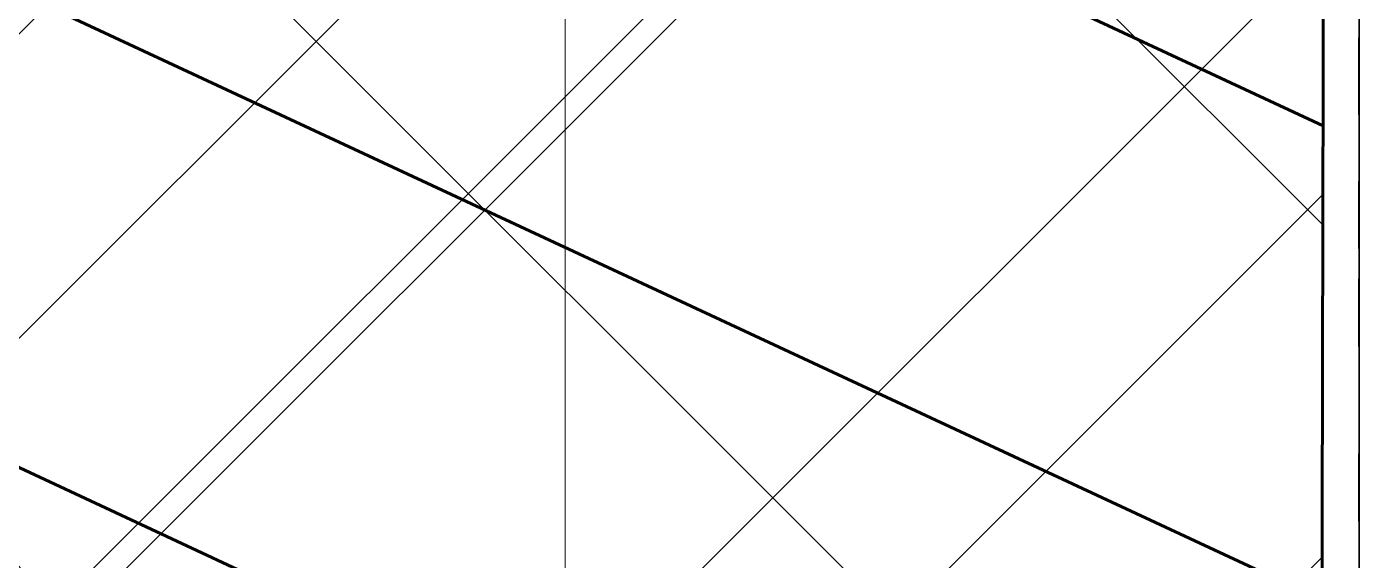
# Model space of a CAD drawing. Header units: millimetres. Extents: x -164500 to 426394, y -23753 to 102118.
# Drawn here: x 104993 to 107175, y 1447 to 2321 of the extents above; entities that cross this region are included whole.
import ezdxf

# ---------------------------------------------------------------- set-up
doc = ezdxf.new("R2010")
doc.units = ezdxf.units.MM
for name, color, linetype, lineweight in [('0) шлифовка', 5, 'Continuous', 60), ('1.4) Плинтус ПЛ-4', 6, 'Continuous', 60), ('5.2) Л-1 Линолеум', 100, 'Continuous', 30), ('7.1) НЗ Стяжка на теплый пол', 160, 'Continuous', 30), ('A-FLOR', 7, 'Continuous', 9), ('A-GENM-3', 7, 'Continuous', 5), ('Оси', 7, 'Continuous', 9)]:
    doc.layers.add(name, color=color, linetype=linetype, lineweight=lineweight)
doc.layers.add('2) защита вин плитк', color=6, linetype='Continuous')
doc.layers.add('3.2.1) Нал-ой пол 4 вып', color=3, linetype='Continuous')

# ---------------------------------------------------------------- blocks, each defined once
blk = doc.blocks.new('Рисунок_горы - Рисунок_горы-31934381-Объем проектирования 1 этажа')
at = {"layer": 'A-GENM-3'}
for p, q in [((107109, 5509.4), (107109, 170.3)), ((107109, 1721.7), (107109, 2520.4)), ((107109, 2349.5), (107109, 2318.8)), ((107109, 1892.3), (107109, 1912.9)), ((107109, 1600.7), (107109, 1631.9))]:
    blk.add_line(p, q, dxfattribs=at)
for points in [[(107109, 2525.4), (107109, 2507.2), (107109, 2429.8), (107109, 2406.1)], [(107109, 2405.3), (107109, 2304), (107109, 2038.3), (107109, 1883.2)], [(107109, 2112.7), (107109, 2226), (107109, 2386), (107109, 2405.3)], [(107109, 2323.6), (107109, 2326.7), (107109, 2331), (107109, 2337.1)], [(107109, 2043.8), (107109, 2062.7), (107109, 2086.4), (107109, 2112.7)], [(107109, 1964.2), (107109, 1942.5), (107109, 1888.8), (107109, 1862.5)], [(107109, 1851.5), (107109, 1858.5), (107109, 1869.3), (107109, 1884.9)], [(107109, 1721.8), (107109, 1728.7), (107109, 1729.7), (107109, 1721.7)], [(107109, 1722), (107109, 1728.6), (107109, 1729.6), (107109, 1722)], [(107109, 1722), (107109, 1728.7), (107109, 1729.6), (107109, 1721.9)], [(107109, 1721.9), (107109, 1728.7), (107109, 1729.6), (107109, 1721.9)], [(107109, 1722.1), (107109, 1728.6), (107109, 1729.5), (107109, 1722.1)], [(107109, 1722.5), (107109, 1728.6), (107109, 1729.4), (107109, 1722.4)], [(107109, 1722.4), (107109, 1728.6), (107109, 1729.4), (107109, 1722.4)], [(107109, 1722.7), (107109, 1728.5), (107109, 1729.3), (107109, 1722.7)], [(107109, 1722.6), (107109, 1728.5), (107109, 1729.3), (107109, 1722.5)], [(107109, 1722.9), (107109, 1728.5), (107109, 1729.2), (107109, 1722.9)], [(107109, 1722.8), (107109, 1728.5), (107109, 1729.2), (107109, 1722.8)], [(107109, 1722.7), (107109, 1728.5), (107109, 1729.2), (107109, 1722.7)], [(107109, 1723.1), (107109, 1728.4), (107109, 1729.1), (107109, 1723.1)], [(107109, 1723), (107109, 1728.5), (107109, 1729.1), (107109, 1723)], [(107109, 1723.4), (107109, 1728.4), (107109, 1729), (107109, 1723.4)], [(107109, 1723.3), (107109, 1728.4), (107109, 1729), (107109, 1723.3)], [(107109, 1723.3), (107109, 1728.4), (107109, 1729), (107109, 1723.3)], [(107109, 1723.5), (107109, 1728.3), (107109, 1728.9), (107109, 1723.5)], [(107109, 1726.5), (107109, 1725.9), (107109, 1724.9), (107109, 1723.6)], [(107109, 1716.3), (107109, 1721.3), (107109, 1724.8), (107109, 1726.4)], [(107109, 1723.6), (107109, 1723.6), (107109, 1723.5), (107109, 1723.5)], [(107109, 1723.3), (107109, 1723.3), (107109, 1723.3), (107109, 1723.3)], [(107109, 1723.1), (107109, 1723.1), (107109, 1723.1), (107109, 1723.1)], [(107109, 1722.8), (107109, 1722.8), (107109, 1722.8), (107109, 1722.8)], [(107109, 1722.7), (107109, 1722.7), (107109, 1722.7), (107109, 1722.7)], [(107109, 1722.4), (107109, 1722.3), (107109, 1722.3), (107109, 1722.3)], [(107109, 1722.1), (107109, 1722.1), (107109, 1722.1), (107109, 1722.1)], [(107109, 1716.3), (107109, 1716.3), (107109, 1716.3), (107109, 1716.3)], [(107109, 1599.1), (107109, 1599.6), (107109, 1600.2), (107109, 1600.7)], [(107109, 1584.8), (107109, 1587.8), (107109, 1592.5), (107109, 1599.1)], [(107109, 1599.1), (107109, 1599.1), (107109, 1599.1), (107109, 1599.1)]]:
    blk.add_open_spline(points, degree=3, dxfattribs=at)
for points, knots in [([(107109, 2444.2), (107109, 2444.2), (107109, 2462.1), (107109, 2503.1), (107109, 2519)], [0.7142857, 0.7142857, 0.7142857, 0.7142857, 0.7142857, 0.9395401, 0.9395401, 0.9395401, 0.9395401]), ([(107109, 2510.3), (107109, 2510.3), (107109, 2483), (107109, 2428.7), (107109, 2405.3)], [0.798561151, 0.798561151, 0.798561151, 0.798561151, 0.798561161, 0.805755396, 0.805755396, 0.805755396, 0.805755396]), ([(107109, 2337.1), (107109, 2337.1), (107109, 2349.8), (107109, 2431.6), (107109, 2444.2)], [0.5714286, 0.5714286, 0.5714286, 0.5714286, 0.5714286, 0.7142857, 0.7142857, 0.7142857, 0.7142857]), ([(107109, 2406.1), (107109, 2406.1), (107109, 2384.7), (107109, 2362.5), (107109, 2351.9)], [0.1428571, 0.1428571, 0.1428571, 0.1428571, 0.1428572, 0.2747178, 0.2747178, 0.2747178, 0.2747178]), ([(107109, 2405.3), (107109, 2405.3), (107109, 2381.5), (107109, 2144.3), (107109, 2043.8)], [0.805755396, 0.805755396, 0.805755396, 0.805755396, 0.805755406, 0.811968093, 0.811968093, 0.811968093, 0.811968093]), ([(107109, 1912.9), (107109, 1912.9), (107109, 1923.9), (107109, 1935.8), (107109, 1945.4)], [0.75, 0.75, 0.75, 0.75, 0.75, 0.8537105, 0.8537105, 0.8537105, 0.8537105]), ([(107109, 1884.9), (107109, 1884.9), (107109, 1885.4), (107109, 1885.8), (107109, 1886.2)], [0.5, 0.5, 0.5, 0.5, 0.50000001, 0.50706278, 0.50706278, 0.50706278, 0.50706278]), ([(107109, 1883.2), (107109, 1883.2), (107109, 1772), (107109, 1712.3), (107109, 1580.9)], [0.05882353, 0.05882353, 0.05882353, 0.05882353, 0.05882354, 0.11764706, 0.11764706, 0.11764706, 0.11764706]), ([(107109, 1862.5), (107109, 1862.5), (107109, 1861.9), (107109, 1861.5), (107109, 1861)], [0.125, 0.125, 0.125, 0.125, 0.12500001, 0.130504655, 0.130504655, 0.130504655, 0.130504655]), ([(107109, 1684.9), (107109, 1684.9), (107109, 1697.8), (107109, 1708.8), (107109, 1716.3)], [0.76119403, 0.76119403, 0.76119403, 0.76119403, 0.76119404, 0.767121005, 0.767121005, 0.767121005, 0.767121005]), ([(107109, 1640.8), (107109, 1640.8), (107109, 1660.5), (107109, 1675.7), (107109, 1684.9)], [0.74626866, 0.74626866, 0.74626866, 0.74626866, 0.74626867, 0.76119403, 0.76119403, 0.76119403, 0.76119403]), ([(107109, 1631.9), (107109, 1631.9), (107109, 1634.7), (107109, 1638.3), (107109, 1640.8)], [0.73134328, 0.73134328, 0.73134328, 0.73134328, 0.73134329, 0.74626866, 0.74626866, 0.74626866, 0.74626866])]:
    blk.add_open_spline(points, degree=3, knots=knots, dxfattribs=at)

msp = doc.modelspace()

# ---------------------------------------------------------------- hatches: boundary and pattern name
at = {"layer": '0) шлифовка', "true_color": 0x2776bb}
h = msp.add_hatch(dxfattribs=at)
h.set_pattern_fill('ANSI31', color=152, scale=222, angle=110)
h.paths.add_polyline_path([(107122.766, 5322.081), (107116.733, 5322.095), (107117.829, 5788.936), (107129.595, 8231.556), (107131.123, 8882.194), (107131.12, 8883.103), (107125.092, 8883.118), (107128.012, 10127.027), (101695.702, 10139.779), (101695.702, 5042.938), (101675.702, 2948.652), (101675.702, 2843.938), (101683.702, 2843.938), (101683.702, 2788.938), (101754.702, 2788.938), (101754.702, 2728.938), (101724.702, 2728.938), (101674.702, 2738.938), (101674.702, 2773.938), (101666.702, 2773.938), (101666.702, 2788.938), (101618.804, 2788.938), (101613.161, 384.938), (101633.702, 384.938), (101633.702, 1388.938), (101634.702, 1388.938), (101666.702, 1388.938), (101666.702, 1403.938), (101674.702, 1438.938), (101724.702, 1438.938), (101724.702, 1448.938), (101754.702, 1448.938), (101754.702, 1388.938), (101683.702, 1388.938), (101683.702, 1333.938), (101675.702, 384.938), (101935.702, 384.938), (101935.702, 34.938), (102944.702, 34.938), (105244.702, 34.938), (105510.35, 34.938), (105510.908, 272.796), (105573.702, 272.649), (105573.702, 384.938), (106095.702, 384.938), (106095.702, 34.938), (106294.702, 34.938), (107110.354, 34.938), (107110.952, 289.481), (107110.959, 292.698), (107116.121, 2491.552), (107116.667, 2724.096), (107110.635, 2724.111), (107111.566, 3120.882)])
at = {"layer": '2) защита вин плитк'}
h = msp.add_hatch(dxfattribs=at)
h.set_pattern_fill('ANSI31', color=256, scale=222)
h.paths.add_polyline_path([(107122.766, 5322.081), (107116.733, 5322.095), (107117.829, 5788.936), (107129.595, 8231.556), (107131.123, 8882.194), (107131.12, 8883.103), (107125.092, 8883.118), (107128.012, 10127.027), (101695.702, 10139.779), (101695.702, 5042.938), (101675.702, 2948.652), (101675.702, 2843.938), (101683.702, 2843.938), (101683.702, 2788.938), (101754.702, 2788.938), (101754.702, 2728.938), (101724.702, 2728.938), (101674.702, 2738.938), (101674.702, 2773.938), (101666.702, 2773.938), (101666.702, 2788.938), (101618.804, 2788.938), (101613.161, 384.938), (101633.702, 384.938), (101633.702, 1388.938), (101634.702, 1388.938), (101666.702, 1388.938), (101666.702, 1403.938), (101674.702, 1438.938), (101724.702, 1438.938), (101724.702, 1448.938), (101754.702, 1448.938), (101754.702, 1388.938), (101683.702, 1388.938), (101683.702, 1333.938), (101675.702, 384.938), (101935.702, 384.938), (101935.702, 34.938), (102944.702, 34.938), (105244.702, 34.938), (105510.35, 34.938), (105510.908, 272.796), (105573.702, 272.649), (105573.702, 384.938), (106095.702, 384.938), (106095.702, 34.938), (106294.702, 34.938), (107110.354, 34.938), (107110.952, 289.481), (107110.959, 292.698), (107116.121, 2491.552), (107116.667, 2724.096), (107110.635, 2724.111), (107111.566, 3120.882)])
at = {"layer": '3.2.1) Нал-ой пол 4 вып'}
h = msp.add_hatch(dxfattribs=at)
h.set_pattern_fill('ANSI31', color=256, scale=300)
h.paths.add_polyline_path([(107122.766, 5349.917), (107116.733, 5349.931), (107117.829, 5816.772), (107129.595, 8259.392), (107131.123, 8910.03), (107131.12, 8910.94), (107125.092, 8910.954), (107128.012, 10154.863), (101695.702, 10167.615), (101695.702, 5070.774), (101675.702, 2976.488), (101675.702, 2871.774), (101683.702, 2871.774), (101683.702, 2816.774), (101754.702, 2816.774), (101754.702, 2756.774), (101724.702, 2756.774), (101674.702, 2766.774), (101674.702, 2801.774), (101666.702, 2801.774), (101666.702, 2816.774), (101618.804, 2816.774), (101613.161, 412.774), (101633.702, 412.774), (101633.702, 1416.774), (101634.702, 1416.774), (101666.702, 1416.774), (101666.702, 1431.774), (101674.702, 1466.774), (101724.702, 1466.774), (101724.702, 1476.774), (101754.702, 1476.774), (101754.702, 1416.774), (101683.702, 1416.774), (101683.702, 1361.774), (101675.702, 412.774), (101935.702, 412.774), (101935.702, 62.774), (102944.702, 62.774), (105244.702, 62.774), (105510.35, 62.774), (105510.908, 300.632), (105573.702, 300.485), (105573.702, 412.774), (106095.702, 412.774), (106095.702, 62.774), (106294.702, 62.774), (107110.354, 62.774), (107110.952, 317.318), (107110.959, 320.534), (107116.121, 2519.389), (107116.667, 2751.933), (107110.635, 2751.947), (107111.566, 3148.718)])
at = {"layer": '5.2) Л-1 Линолеум'}
h = msp.add_hatch(dxfattribs=at)
h.set_pattern_fill('ANSI37', color=256, scale=300)
h.paths.add_polyline_path([(107122.766, 5349.917), (107116.733, 5349.931), (107117.829, 5816.772), (107129.595, 8259.392), (107131.123, 8910.03), (107131.12, 8910.94), (107125.092, 8910.954), (107128.012, 10154.863), (101695.702, 10167.615), (101695.702, 5070.774), (101675.702, 2976.488), (101675.702, 2871.774), (101683.702, 2871.774), (101683.702, 2816.774), (101754.702, 2816.774), (101754.702, 2756.774), (101724.702, 2756.774), (101674.702, 2766.774), (101674.702, 2801.774), (101666.702, 2801.774), (101666.702, 2816.774), (101618.804, 2816.774), (101613.161, 412.774), (101633.702, 412.774), (101633.702, 1416.774), (101634.702, 1416.774), (101666.702, 1416.774), (101666.702, 1431.774), (101674.702, 1466.774), (101724.702, 1466.774), (101724.702, 1476.774), (101754.702, 1476.774), (101754.702, 1416.774), (101683.702, 1416.774), (101683.702, 1361.774), (101675.702, 412.774), (101935.702, 412.774), (101935.702, 62.774), (102944.702, 62.774), (105244.702, 62.774), (105510.35, 62.774), (105510.908, 300.632), (105573.702, 300.485), (105573.702, 412.774), (106095.702, 412.774), (106095.702, 62.774), (106294.702, 62.774), (107110.354, 62.774), (107110.952, 317.318), (107110.959, 320.534), (107116.121, 2519.389), (107116.667, 2751.933), (107110.635, 2751.947), (107111.566, 3148.718)])
at = {"layer": '7.1) НЗ Стяжка на теплый пол'}
h = msp.add_hatch(dxfattribs=at)
h.set_pattern_fill('ANSI31', color=256, scale=333)
h.paths.add_polyline_path([(107122.766, 5322.081), (107116.733, 5322.095), (107117.829, 5788.936), (107129.595, 8231.556), (107131.123, 8882.194), (107131.12, 8883.103), (107125.092, 8883.118), (107128.012, 10127.027), (101695.702, 10139.779), (101695.702, 5042.938), (101675.702, 2948.652), (101675.702, 2843.938), (101683.702, 2843.938), (101683.702, 2788.938), (101754.702, 2788.938), (101754.702, 2728.938), (101724.702, 2728.938), (101674.702, 2738.938), (101674.702, 2773.938), (101666.702, 2773.938), (101666.702, 2788.938), (101618.804, 2788.938), (101613.161, 384.938), (101633.702, 384.938), (101633.702, 1388.938), (101634.702, 1388.938), (101666.702, 1388.938), (101666.702, 1403.938), (101674.702, 1438.938), (101724.702, 1438.938), (101724.702, 1448.938), (101754.702, 1448.938), (101754.702, 1388.938), (101683.702, 1388.938), (101683.702, 1333.938), (101675.702, 384.938), (101935.702, 384.938), (101935.702, 34.938), (102944.702, 34.938), (105244.702, 34.938), (105510.35, 34.938), (105510.908, 272.796), (105573.702, 272.649), (105573.702, 384.938), (106095.702, 384.938), (106095.702, 34.938), (106294.702, 34.938), (107110.354, 34.938), (107110.952, 289.481), (107110.959, 292.698), (107116.121, 2491.552), (107116.667, 2724.096), (107110.635, 2724.111), (107111.566, 3120.882)])

# ---------------------------------------------------------------- linework, layer by layer
for p, q in [((107173.702, 2432.128), (107173.702, 2176.779)), ((107174.702, 2303.126), (107173.702, 2303.126)), ((107174.702, 2302.468), (107173.702, 2302.468)), ((107173.702, 2301.6), (107174.702, 2301.6)), ((107173.702, 2176.779), (107174.702, 2176.779)), ((107174.702, 2176.711), (107173.702, 2176.711)), ((107173.702, 2176.711), (107173.702, 1962.264)), ((107174.702, 2068.244), (107173.702, 2068.244)), ((107174.702, 2030.9), (107173.702, 2030.9)), ((107173.702, 2029.618), (107174.702, 2029.618)), ((107173.702, 1962.264), (107174.702, 1962.264)), ((107174.702, 1961.744), (107173.702, 1961.744)), ((107173.702, 1961.744), (107173.702, 1555.062)), ((107173.702, 1958.375), (107174.702, 1958.375)), ((107174.702, 1908.184), (107173.702, 1908.184)), ((107173.702, 1823.165), (107174.702, 1823.165)), ((107173.702, 1822.306), (107174.702, 1822.306)), ((107173.702, 1798.315), (107174.702, 1798.315)), ((107174.702, 1621.631), (107173.702, 1621.631)), ((107174.702, 1616.105), (107173.702, 1616.105)), ((107173.702, 1616.055), (107174.702, 1616.055)), ((107173.702, 1555.062), (107174.702, 1555.062)), ((107174.702, 1553.338), (107173.702, 1553.338)), ((107173.702, 1553.338), (107173.702, 34.938)), ((107173.702, 1511.762), (107174.702, 1511.762))]:
    msp.add_line(p, q)
at = {"flags": 128}
msp.add_lwpolyline([(107110.305, 13.938), (107110.952, 289.481), (107110.959, 292.698), (107116.121, 2491.552), (107116.667, 2724.096), (107110.635, 2724.111), (107111.566, 3120.882), (107117.598, 3120.868), (107117.608, 3125.051), (107122.766, 5322.081), (107116.733, 5322.095), (107117.829, 5788.936), (107123.861, 5788.922), (107129.595, 8231.556), (107131.123, 8882.194), (107131.125, 8883.103), (107125.092, 8883.118), (107128.012, 10127.027), (101656.06, 10139.872), (101643.854, 4940.386), (101623.854, 4940.433), (101612.919, 281.946), (101872.918, 281.336), (101872.097, -68.663)], dxfattribs=at)
for points, knots in [([(107173.702, 2302.468), (107173.702, 2302.541), (107173.702, 2304.031), (107173.702, 2300.526), (107173.702, 2273.118), (107173.702, 2232.714), (107173.702, 2193.766), (107173.702, 2183.029), (107173.702, 2176.779)], [-2.007279864, -2.007279864, -2.007279864, -2.007279864, -2.003958368, -1.932377267, -1.837650327, -1.718064014, -1.601620225, -1.482747043, -1.482747043, -1.482747043, -1.482747043]), ([(107173.702, 2176.711), (107173.702, 2182.528), (107173.702, 2193.378), (107173.702, 2231.577), (107173.702, 2271.981), (107173.702, 2299.261), (107173.702, 2302.769), (107173.702, 2301.6)], [-0.573921907, -0.573921907, -0.573921907, -0.573921907, -0.461870196, -0.345426407, -0.225840094, -0.131113154, -0.060868146, -0.060868146, -0.060868146, -0.060868146]), ([(107173.702, 2030.9), (107173.702, 2033.635), (107173.702, 2039.346), (107173.702, 2047.511), (107173.702, 2053.986), (107173.702, 2061.901), (107173.702, 2066.865), (107173.702, 2069.437), (107173.702, 2062.731), (107173.702, 2041.752), (107173.702, 2000.695), (107173.702, 1975.079), (107173.702, 1959.812), (107173.702, 1959.812), (107173.702, 1958.459), (107173.702, 1958.375), (107173.702, 1958.375)], [-1.31405268, -1.31405268, -1.31405268, -1.31405268, -1.25739594, -1.18377407, -1.10480245, -1.02774663, -0.95525387, -0.89693494, -0.83301328, -0.75110472, -0.65260243, -0.53453892, -0.45111644, -0.36594366, -0.28900594, -0.27591537, -0.27591537, -0.27591537, -0.27591537]), ([(107173.702, 1961.744), (107173.702, 1960.615), (107173.702, 1958.51), (107173.702, 1957.078), (107173.702, 1959.131), (107173.702, 1959.131), (107173.702, 1974.397), (107173.702, 2000.013), (107173.702, 2041.07), (107173.702, 2062.05), (107173.702, 2068.756), (107173.702, 2066.183), (107173.702, 2061.22), (107173.702, 2053.304), (107173.702, 2046.829), (107173.702, 2038.503), (107173.702, 2032.591), (107173.702, 2029.618)], [-1.44685129, -1.44685129, -1.44685129, -1.44685129, -1.3846612, -1.28109277, -1.20415505, -1.11898226, -1.03555979, -0.91749628, -0.81899399, -0.73708543, -0.67316377, -0.61484484, -0.54235208, -0.46529625, -0.38632464, -0.31270277, -0.25192328, -0.25192328, -0.25192328, -0.25192328]), ([(107173.702, 1958.379), (107173.702, 1958.433), (107173.702, 1959.394), (107173.702, 1961.22), (107173.702, 1962.264)], [-0.271429919, -0.271429919, -0.271429919, -0.271429919, -0.185437504, -0.126254597, -0.126254597, -0.126254597, -0.126254597]), ([(107173.702, 1823.165), (107173.702, 1831.189), (107173.702, 1836.268), (107173.702, 1842.024), (107173.702, 1851.194), (107173.702, 1860.062), (107173.702, 1870.33), (107173.702, 1879.088), (107173.702, 1887.452), (107173.702, 1893.926), (107173.702, 1901.842), (107173.702, 1906.805), (107173.702, 1909.378), (107173.702, 1902.672), (107173.702, 1881.693), (107173.702, 1840.635), (107173.702, 1815.02), (107173.702, 1799.753), (107173.702, 1799.753), (107173.702, 1798.426), (107173.702, 1798.323), (107173.702, 1798.318)], [-1.57009871, -1.57009871, -1.57009871, -1.57009871, -1.5411593, -1.50175442, -1.44654096, -1.38272401, -1.31911942, -1.25739594, -1.18377407, -1.10480245, -1.02774663, -0.95525387, -0.89693494, -0.83301328, -0.75110472, -0.65260243, -0.53453892, -0.45111644, -0.36594366, -0.28900594, -0.27942435, -0.27942435, -0.27942435, -0.27942435]), ([(107173.702, 1797.459), (107173.702, 1797.464), (107173.702, 1797.567), (107173.702, 1798.894), (107173.702, 1798.894), (107173.702, 1814.161), (107173.702, 1839.777), (107173.702, 1880.834), (107173.702, 1901.813), (107173.702, 1908.519), (107173.702, 1905.947), (107173.702, 1900.983), (107173.702, 1893.067), (107173.702, 1886.593), (107173.702, 1878.23), (107173.702, 1869.472), (107173.702, 1859.203), (107173.702, 1850.335), (107173.702, 1841.165), (107173.702, 1835.409), (107173.702, 1830.33), (107173.702, 1822.306)], [-1.29067436, -1.29067436, -1.29067436, -1.29067436, -1.28109277, -1.20415505, -1.11898226, -1.03555979, -0.91749628, -0.81899399, -0.73708543, -0.67316377, -0.61484484, -0.54235208, -0.46529625, -0.38632464, -0.31270277, -0.25097929, -0.1873747, -0.12355775, -0.06834428, -0.02893941, 0, 0, 0, 0]), ([(107173.702, 1798.315), (107173.702, 1798.315), (107173.702, 1799.537), (107173.702, 1803.462), (107173.702, 1810.081), (107173.702, 1822.295)], [-0.275915982, -0.275915982, -0.275915982, -0.275915982, -0.185437504, -0.086084559, 0, 0, 0, 0]), ([(107173.702, 1821.437), (107173.702, 1809.222), (107173.702, 1802.603), (107173.702, 1798.678), (107173.702, 1797.457), (107173.702, 1797.457)], [-1.570098707, -1.570098707, -1.570098707, -1.570098707, -1.484014148, -1.384661204, -1.294182725, -1.294182725, -1.294182725, -1.294182725]), ([(107173.702, 1616.105), (107173.702, 1618.074), (107173.702, 1620.673), (107173.702, 1622.246), (107173.702, 1620.193), (107173.702, 1620.193), (107173.702, 1604.927), (107173.702, 1579.311), (107173.702, 1538.254), (107173.702, 1517.274), (107173.702, 1510.568), (107173.702, 1513.141), (107173.702, 1518.104), (107173.702, 1526.02), (107173.702, 1532.495), (107173.702, 1540.858), (107173.702, 1548.314), (107173.702, 1553.281), (107173.702, 1555.062)], [-1.47092409, -1.47092409, -1.47092409, -1.47092409, -1.3846612, -1.28109277, -1.20415505, -1.11898226, -1.03555979, -0.91749628, -0.81899399, -0.73708543, -0.67316377, -0.61484484, -0.54235208, -0.46529625, -0.38632464, -0.31270277, -0.25097929, -0.21694547, -0.21694547, -0.21694547, -0.21694547]), ([(107173.702, 1511.34), (107173.702, 1511.341), (107173.702, 1511.65), (107173.702, 1516.853), (107173.702, 1537.832), (107173.702, 1578.889), (107173.702, 1604.505), (107173.702, 1619.771), (107173.702, 1619.771), (107173.702, 1621.123), (107173.702, 1621.208), (107173.702, 1621.209)], [-0.909484528, -0.909484528, -0.909484528, -0.909484528, -0.896934941, -0.833013277, -0.751104715, -0.652602432, -0.534538921, -0.451116443, -0.365943662, -0.289005935, -0.276244057, -0.276244057, -0.276244057, -0.276244057]), ([(107173.702, 1621.209), (107173.702, 1621.209), (107173.702, 1620.107), (107173.702, 1617.803), (107173.702, 1616.055)], [-0.275915887, -0.275915887, -0.275915887, -0.275915887, -0.185437504, -0.10474143, -0.10474143, -0.10474143, -0.10474143]), ([(107173.702, 1553.338), (107173.702, 1552.002), (107173.702, 1547.526), (107173.702, 1540.436), (107173.702, 1532.073), (107173.702, 1525.598), (107173.702, 1517.682), (107173.702, 1513.023), (107173.702, 1511.34), (107173.702, 1511.34)], [-1.344837353, -1.344837353, -1.344837353, -1.344837353, -1.31911942, -1.257395936, -1.183774071, -1.104802454, -1.027746631, -0.955253865, -0.909655152, -0.909655152, -0.909655152, -0.909655152])]:
    msp.add_open_spline(points, degree=3, knots=knots)
at = {"layer": '1.4) Плинтус ПЛ-4', "flags": 128}
msp.add_lwpolyline([(107110.305, 13.938), (107110.952, 289.481), (107110.959, 292.698), (107116.121, 2491.552), (107116.667, 2724.096), (107110.635, 2724.111), (107111.566, 3120.882), (107117.598, 3120.868), (107117.608, 3125.051), (107122.766, 5322.081), (107116.733, 5322.095), (107117.829, 5788.936), (107123.861, 5788.922), (107129.595, 8231.556), (107131.123, 8882.194), (107131.125, 8883.103), (107125.092, 8883.118), (107128.012, 10127.027), (105874.702, 10129.969)], dxfattribs=at)
at = {"layer": 'A-FLOR'}
msp.add_line((107174.702, 10243.938), (107174.702, 33.938), dxfattribs=at)
at = {"layer": 'Оси'}
msp.add_lwpolyline([(105874.702, -36.062), (105874.702, 2957.679), (105874.702, 16892.225), (105874.702, 21892.225)], dxfattribs=at)

# ---------------------------------------------------------------- block references
msp.add_blockref('Рисунок_горы - Рисунок_горы-31934381-Объем проектирования 1 этажа', (64.702, -136.062))

doc.saveas('drawing.dxf')
